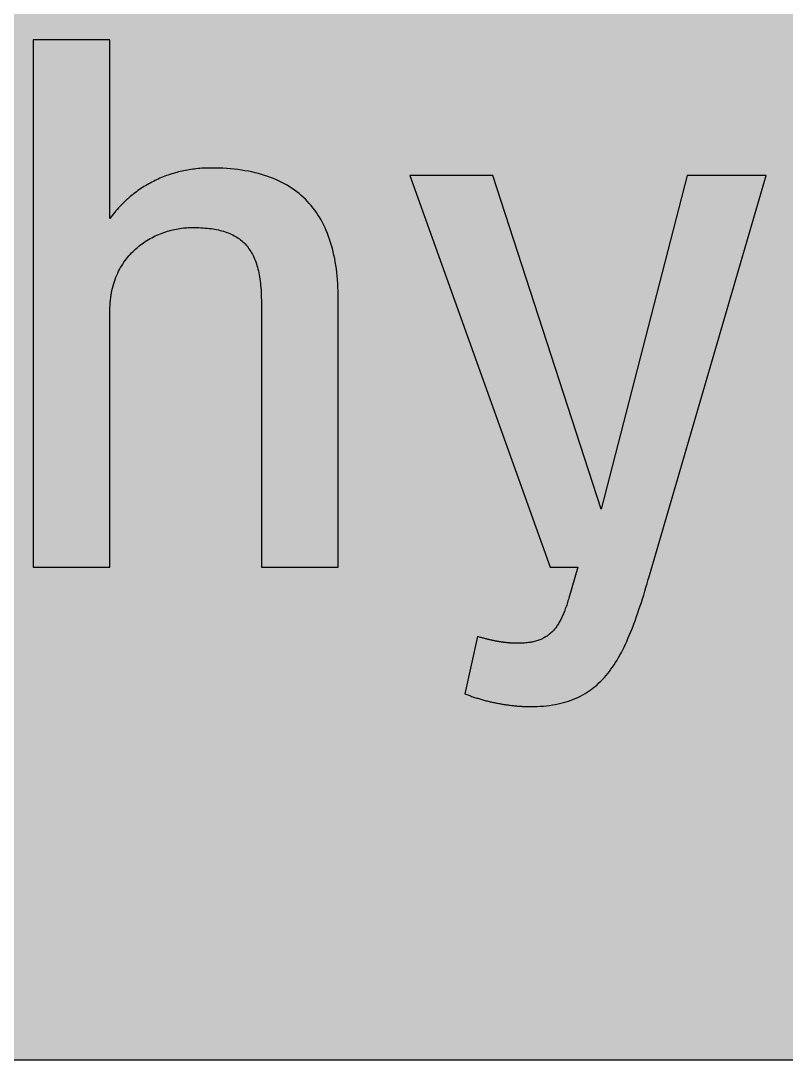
# Model space of a CAD drawing. Header units: millimetres. Extents: x 0 to 212, y 0 to 159.
# Drawn here: x 132.9 to 172.3, y 0.1 to 53.6 of the extents above; entities that cross this region are included whole.
import ezdxf

# ---------------------------------------------------------------- set-up
doc = ezdxf.new("R2010")
doc.units = ezdxf.units.MM

msp = doc.modelspace()

# ---------------------------------------------------------------- hatches: boundary and pattern name
for color, points in [(254, [(14.1633, 0.0536), (13.9878, 0.0533), (13.8125, 0.0559), (13.6373, 0.061), (13.462, 0.0686), (13.2893, 0.0787), (13.114, 0.0914), (12.9413, 0.1041), (12.7686, 0.1219), (12.5959, 0.1397), (12.4231, 0.16), (12.2504, 0.1829), (12.0777, 0.2057), (11.9075, 0.2337), (11.7373, 0.2616), (11.5672, 0.2921), (11.397, 0.3251), (11.2268, 0.3607), (11.0592, 0.3988), (10.8915, 0.4369), (10.7239, 0.4775), (10.5562, 0.5207), (10.3886, 0.5664), (10.2235, 0.6121), (10.0584, 0.6629), (9.8933, 0.7137), (9.7307, 0.7671), (9.5682, 0.8204), (9.4056, 0.8788), (9.2431, 0.9373), (9.083, 0.9982), (8.923, 1.0617), (8.763, 1.1252), (8.6055, 1.1938), (8.4455, 1.2624), (8.2906, 1.331), (8.1331, 1.4046), (7.9781, 1.4783), (7.8232, 1.5545), (7.6708, 1.6332), (7.5184, 1.7145), (7.366, 1.7958), (7.2161, 1.8796), (7.0663, 1.966), (6.919, 2.0523), (6.7716, 2.1438), (6.6243, 2.2352), (6.4795, 2.3266), (6.3348, 2.4232), (6.19, 2.5197), (6.0477, 2.6187), (5.908, 2.7178), (5.7683, 2.8194), (5.6286, 2.9235), (5.4915, 3.0302), (5.3543, 3.1369), (5.2197, 3.2461), (5.0851, 3.3579), (4.953, 3.4722), (4.8209, 3.5865), (4.6914, 3.7033), (4.5644, 3.8202), (4.4348, 3.9395), (4.3104, 4.0615), (4.1859, 4.1859), (4.0615, 4.3104), (3.9395, 4.4348), (3.8202, 4.5618), (3.7033, 4.6914), (3.5865, 4.8209), (3.4722, 4.953), (3.3579, 5.0851), (3.2487, 5.2197), (3.1369, 5.3543), (3.0302, 5.4915), (2.9235, 5.6286), (2.8194, 5.7683), (2.7178, 5.908), (2.6187, 6.0477), (2.5197, 6.19), (2.4232, 6.3348), (2.3266, 6.477), (2.2352, 6.6243), (2.1438, 6.7691), (2.0523, 6.919), (1.966, 7.0663), (1.8796, 7.2161), (1.7958, 7.366), (1.7145, 7.5184), (1.6332, 7.6708), (1.5545, 7.8232), (1.4783, 7.9781), (1.4046, 8.1331), (1.331, 8.2906), (1.2598, 8.4455), (1.1913, 8.603), (1.1252, 8.763), (1.0592, 8.923), (0.9982, 9.083), (0.9373, 9.2431), (0.8763, 9.4056), (0.8204, 9.5682), (0.7645, 9.7307), (0.7112, 9.8933), (0.6604, 10.0584), (0.6121, 10.2235), (0.5639, 10.3911), (0.5207, 10.5562), (0.4775, 10.7239), (0.4343, 10.8915), (0.3962, 11.0592), (0.3607, 11.2268), (0.3251, 11.397), (0.2921, 11.5672), (0.2616, 11.7373), (0.2311, 11.9075), (0.2057, 12.0802), (0.1803, 12.2504), (0.1575, 12.4231), (0.1372, 12.5959), (0.1194, 12.7686), (0.1041, 12.9413), (0.0889, 13.1166), (0.0787, 13.2893), (0.0686, 13.4645), (0.061, 13.6373), (0.0559, 13.8125), (0.0508, 13.9878), (0.0508, 14.163), (0.0522, 144.6925), (0.0508, 144.8664), (0.0559, 145.0416), (0.061, 145.2169), (0.0686, 145.3896), (0.0787, 145.5649), (0.0889, 145.7376), (0.1041, 145.9128), (0.1194, 146.0856), (0.1372, 146.2583), (0.1575, 146.431), (0.1803, 146.6037), (0.2057, 146.7739), (0.2311, 146.9466), (0.2616, 147.1168), (0.2921, 147.287), (0.3251, 147.4572), (0.3607, 147.6248), (0.3962, 147.795), (0.4343, 147.9626), (0.4775, 148.1303), (0.5207, 148.2979), (0.5639, 148.463), (0.6121, 148.6281), (0.6604, 148.7932), (0.7112, 148.9583), (0.7645, 149.1234), (0.8204, 149.286), (0.8763, 149.4485), (0.9373, 149.6111), (0.9982, 149.7711), (1.0592, 149.9311), (1.1252, 150.0911), (1.1913, 150.2486), (1.2598, 150.4061), (1.331, 150.5636), (1.4046, 150.7185), (1.4783, 150.876), (1.5545, 151.0284), (1.6332, 151.1833), (1.7145, 151.3357), (1.7958, 151.4856), (1.8796, 151.638), (1.966, 151.7879), (2.0523, 151.9352), (2.1438, 152.0825), (2.2352, 152.2298), (2.3266, 152.3746), (2.4232, 152.5194), (2.5197, 152.6616), (2.6187, 152.8039), (2.7178, 152.9461), (2.8194, 153.0858), (2.9235, 153.2255), (3.0302, 153.3627), (3.1369, 153.4973), (3.2487, 153.6344), (3.3579, 153.7665), (3.4722, 153.8986), (3.5865, 154.0307), (3.7033, 154.1602), (3.8202, 154.2898), (3.9395, 154.4168), (4.0615, 154.5438), (4.1859, 154.6682), (4.3104, 154.7901), (4.4348, 154.9121), (4.5644, 155.034), (4.6914, 155.1508), (4.8209, 155.2677), (4.953, 155.382), (5.0851, 155.4937), (5.2197, 155.6055), (5.3543, 155.7147), (5.4915, 155.8239), (5.6286, 155.9281), (5.7683, 156.0322), (5.908, 156.1338), (6.0477, 156.2354), (6.19, 156.3345), (6.3348, 156.431), (6.4795, 156.525), (6.6243, 156.6189), (6.7716, 156.7104), (6.919, 156.7993), (7.0663, 156.8882), (7.2161, 156.9745), (7.366, 157.0584), (7.5184, 157.1396), (7.6708, 157.2209), (7.8232, 157.2971), (7.9781, 157.3733), (8.1331, 157.4495), (8.2906, 157.5206), (8.4455, 157.5918), (8.6055, 157.6603), (8.763, 157.7289), (8.923, 157.7924), (9.083, 157.8559), (9.2431, 157.9169), (9.4056, 157.9753), (9.5682, 158.0337), (9.7307, 158.0871), (9.8933, 158.1404), (10.0584, 158.1912), (10.2235, 158.242), (10.3886, 158.2877), (10.5562, 158.3334), (10.7239, 158.3766), (10.8915, 158.4173), (11.0592, 158.4579), (11.2268, 158.4935), (11.397, 158.529), (11.5672, 158.562), (11.7373, 158.5925), (11.9075, 158.6205), (12.0777, 158.6484), (12.2504, 158.6713), (12.4231, 158.6941), (12.5959, 158.7144), (12.7686, 158.7322), (12.9413, 158.75), (13.114, 158.7627), (13.2893, 158.7754), (13.462, 158.7856), (13.6373, 158.7932), (13.8125, 158.7983), (13.9878, 158.8008), (14.163, 158.8033), (197.6078, 158.8036), (197.7822, 158.8008), (197.9574, 158.7983), (198.1327, 158.7932), (198.3054, 158.7856), (198.4807, 158.7754), (198.6534, 158.7627), (198.8287, 158.75), (199.0014, 158.7322), (199.1741, 158.7144), (199.3468, 158.6941), (199.5195, 158.6713), (199.6897, 158.6484), (199.8624, 158.6205), (200.0326, 158.5925), (200.2028, 158.562), (200.373, 158.529), (200.5432, 158.4935), (200.7108, 158.4579), (200.8784, 158.4173), (201.0461, 158.3766), (201.2137, 158.3334), (201.3788, 158.2877), (201.5465, 158.242), (201.7116, 158.1912), (201.8767, 158.1404), (202.0392, 158.0871), (202.2018, 158.0337), (202.3643, 157.9753), (202.5269, 157.9169), (202.6869, 157.8559), (202.8469, 157.7924), (203.007, 157.7289), (203.167, 157.6603), (203.3245, 157.5918), (203.4794, 157.5206), (203.6369, 157.4495), (203.7918, 157.3733), (203.9468, 157.2971), (204.0992, 157.2209), (204.2516, 157.1396), (204.404, 157.0584), (204.5538, 156.9745), (204.7037, 156.8882), (204.8535, 156.7993), (205.0009, 156.7104), (205.1456, 156.6189), (205.293, 156.525), (205.4352, 156.431), (205.58, 156.3345), (205.7222, 156.2354), (205.8619, 156.1338), (206.0016, 156.0322), (206.1413, 155.9281), (206.2785, 155.8239), (206.4156, 155.7147), (206.5503, 155.6055), (206.6849, 155.4937), (206.817, 155.382), (206.949, 155.2677), (207.0786, 155.1508), (207.2081, 155.034), (207.3351, 154.9121), (207.4596, 154.7901), (207.584, 154.6682), (207.7085, 154.5438), (207.8304, 154.4168), (207.9498, 154.2898), (208.0666, 154.1602), (208.1835, 154.0307), (208.2978, 153.8986), (208.4121, 153.7665), (208.5238, 153.6344), (208.6331, 153.4973), (208.7397, 153.3627), (208.8464, 153.2255), (208.9506, 153.0858), (209.0522, 152.9461), (209.1512, 152.8039), (209.2503, 152.6616), (209.3468, 152.5194), (209.4433, 152.3746), (209.5348, 152.2298), (209.6262, 152.0825), (209.7176, 151.9352), (209.804, 151.7879), (209.8904, 151.638), (209.9742, 151.4856), (210.0555, 151.3357), (210.1367, 151.1833), (210.2155, 151.0284), (210.2917, 150.876), (210.3653, 150.7185), (210.439, 150.5636), (210.5076, 150.4061), (210.5762, 150.2486), (210.6447, 150.0911), (210.7082, 149.9311), (210.7717, 149.7711), (210.8327, 149.6111), (210.8911, 149.4485), (210.9495, 149.286), (211.0029, 149.1234), (211.0562, 148.9583), (211.107, 148.7932), (211.1578, 148.6281), (211.2035, 148.463), (211.2493, 148.2979), (211.2924, 148.1303), (211.3331, 147.9626), (211.3712, 147.795), (211.4093, 147.6248), (211.4448, 147.4572), (211.4779, 147.287), (211.5083, 147.1168), (211.5363, 146.9466), (211.5642, 146.7739), (211.5871, 146.6037), (211.6099, 146.431), (211.6303, 146.2583), (211.648, 146.0856), (211.6658, 145.9128), (211.6785, 145.7376), (211.6912, 145.5649), (211.7014, 145.3896), (211.709, 145.2169), (211.7141, 145.0416), (211.7166, 144.8664), (211.7166, 144.6911), (211.7189, 14.1647), (211.7166, 13.9878), (211.7141, 13.8125), (211.709, 13.6373), (211.7014, 13.4645), (211.6912, 13.2893), (211.6785, 13.1166), (211.6658, 12.9413), (211.648, 12.7686), (211.6303, 12.5959), (211.6099, 12.4231), (211.5871, 12.2504), (211.5642, 12.0802), (211.5363, 11.9075), (211.5083, 11.7373), (211.4779, 11.5672), (211.4448, 11.397), (211.4093, 11.2268), (211.3712, 11.0592), (211.3331, 10.8915), (211.2924, 10.7239), (211.2493, 10.5562), (211.2035, 10.3911), (211.1578, 10.2235), (211.107, 10.0584), (211.0562, 9.8933), (211.0029, 9.7307), (210.9495, 9.5682), (210.8911, 9.4056), (210.8327, 9.2431), (210.7717, 9.083), (210.7082, 8.923), (210.6447, 8.763), (210.5762, 8.603), (210.5076, 8.4455), (210.439, 8.2906), (210.3653, 8.1331), (210.2917, 7.9781), (210.2155, 7.8232), (210.1367, 7.6708), (210.0555, 7.5184), (209.9742, 7.366), (209.8904, 7.2161), (209.804, 7.0663), (209.7176, 6.919), (209.6262, 6.7691), (209.5348, 6.6243), (209.4433, 6.477), (209.3468, 6.3348), (209.2503, 6.19), (209.1512, 6.0477), (209.0522, 5.908), (208.9506, 5.7683), (208.8464, 5.6286), (208.7397, 5.4915), (208.6331, 5.3543), (208.5238, 5.2197), (208.4121, 5.0851), (208.2978, 4.953), (208.1835, 4.8209), (208.0666, 4.6914), (207.9498, 4.5618), (207.8304, 4.4348), (207.7085, 4.3104), (207.584, 4.1859), (207.4596, 4.0615), (207.3351, 3.9395), (207.2081, 3.8202), (207.0786, 3.7033), (206.949, 3.5865), (206.817, 3.4722), (206.6849, 3.3579), (206.5503, 3.2461), (206.4156, 3.1369), (206.2785, 3.0302), (206.1413, 2.9235), (206.0016, 2.8194), (205.8619, 2.7178), (205.7222, 2.6187), (205.58, 2.5197), (205.4352, 2.4232), (205.293, 2.3266), (205.1456, 2.2352), (205.0009, 2.1438), (204.8535, 2.0523), (204.7037, 1.966), (204.5538, 1.8796), (204.404, 1.7958), (204.2516, 1.7145), (204.0992, 1.6332), (203.9468, 1.5545), (203.7918, 1.4783), (203.6369, 1.4046), (203.4794, 1.331), (203.3245, 1.2624), (203.167, 1.1938), (203.007, 1.1252), (202.8469, 1.0617), (202.6869, 0.9982), (202.5269, 0.9373), (202.3643, 0.8788), (202.2018, 0.8204), (202.0392, 0.7671), (201.8767, 0.7137), (201.7116, 0.6629), (201.5465, 0.6121), (201.3788, 0.5664), (201.2137, 0.5207), (201.0461, 0.4775), (200.8784, 0.4369), (200.7108, 0.3988), (200.5432, 0.3607), (200.373, 0.3251), (200.2028, 0.2921), (200.0326, 0.2616), (199.8624, 0.2337), (199.6897, 0.2057), (199.5195, 0.1829), (199.3468, 0.16), (199.1741, 0.1397), (199.0014, 0.1219), (198.8287, 0.1041), (198.6534, 0.0914), (198.4807, 0.0787), (198.3054, 0.0686), (198.1327, 0.061), (197.9574, 0.0559), (197.7822, 0.0533), (197.6069, 0.0533)]), (59, [(137.5131, 25.4536), (137.5131, 38.6853), (137.5131, 38.8214), (137.5181, 38.956), (137.5283, 39.0881), (137.5385, 39.2176), (137.5537, 39.3446), (137.5715, 39.4716), (137.5918, 39.5935), (137.6172, 39.7154), (137.6451, 39.8323), (137.6731, 39.9491), (137.7061, 40.0609), (137.7417, 40.1726), (137.7798, 40.2819), (137.8204, 40.3885), (137.8636, 40.4927), (137.9118, 40.5943), (137.9601, 40.6959), (138.0084, 40.7924), (138.0617, 40.8889), (138.1176, 40.9804), (138.176, 41.0718), (138.2344, 41.1607), (138.2954, 41.2471), (138.3589, 41.3309), (138.4249, 41.4122), (138.491, 41.4934), (138.5595, 41.5696), (138.6307, 41.6458), (138.7018, 41.7195), (138.7754, 41.7881), (138.8516, 41.8592), (138.9278, 41.9252), (139.0066, 41.9887), (139.0853, 42.0522), (139.1666, 42.1107), (139.2479, 42.1691), (139.3292, 42.225), (139.413, 42.2783), (139.4993, 42.3316), (139.5832, 42.3799), (139.6695, 42.4282), (139.7584, 42.4739), (139.8448, 42.5171), (139.9337, 42.5577), (140.0226, 42.5958), (140.114, 42.6339), (140.2029, 42.6669), (140.2944, 42.6999), (140.3858, 42.733), (140.4772, 42.7609), (140.5687, 42.7863), (140.6601, 42.8117), (140.7516, 42.8346), (140.843, 42.8549), (140.9319, 42.8752), (141.0233, 42.8904), (141.1148, 42.9057), (141.2062, 42.9184), (141.2977, 42.9285), (141.3866, 42.9387), (141.4755, 42.9438), (141.5644, 42.9489), (141.6533, 42.9514), (141.7422, 42.9539), (141.859, 42.9514), (141.9733, 42.9514), (142.0851, 42.9463), (142.1968, 42.9412), (142.306, 42.9362), (142.4127, 42.926), (142.5169, 42.9184), (142.6185, 42.9057), (142.7175, 42.893), (142.8166, 42.8777), (142.9131, 42.8625), (143.0071, 42.8447), (143.0985, 42.8244), (143.19, 42.8041), (143.2763, 42.7812), (143.3627, 42.7558), (143.4465, 42.7304), (143.5278, 42.7025), (143.6091, 42.672), (143.6878, 42.639), (143.7615, 42.606), (143.8377, 42.5704), (143.9088, 42.5323), (143.9799, 42.4917), (144.0485, 42.451), (144.1145, 42.4078), (144.178, 42.3621), (144.2415, 42.3139), (144.2999, 42.2656), (144.3609, 42.2148), (144.4168, 42.1615), (144.4727, 42.1056), (144.526, 42.0472), (144.5768, 41.9862), (144.6251, 41.9252), (144.6733, 41.8592), (144.719, 41.7932), (144.7648, 41.7246), (144.8054, 41.6535), (144.846, 41.5798), (144.8867, 41.5036), (144.9222, 41.4249), (144.9578, 41.3461), (144.9908, 41.2623), (145.0238, 41.1759), (145.0543, 41.0896), (145.0823, 41.0007), (145.1077, 40.9067), (145.1331, 40.8127), (145.1559, 40.7137), (145.1788, 40.6146), (145.1991, 40.5105), (145.2169, 40.4063), (145.2321, 40.2996), (145.2474, 40.1879), (145.2626, 40.0761), (145.2728, 39.9593), (145.2829, 39.8399), (145.2931, 39.7205), (145.2982, 39.5961), (145.3032, 39.4691), (145.3083, 39.3395), (145.3109, 39.2074), (145.3109, 39.0728), (145.3127, 25.4536), (149.2705, 25.4536), (149.2705, 39.267), (149.2682, 39.4716), (149.2631, 39.6748), (149.2555, 39.8729), (149.2453, 40.071), (149.2326, 40.2641), (149.2148, 40.4546), (149.1945, 40.6425), (149.1717, 40.8254), (149.1463, 41.0083), (149.1183, 41.1861), (149.0853, 41.3614), (149.0497, 41.5315), (149.0116, 41.7017), (148.971, 41.8668), (148.9253, 42.0294), (148.877, 42.1869), (148.8262, 42.3443), (148.7729, 42.4967), (148.7145, 42.6466), (148.656, 42.7914), (148.5925, 42.9362), (148.524, 43.0759), (148.4554, 43.213), (148.3817, 43.3476), (148.3055, 43.4772), (148.2242, 43.6042), (148.143, 43.7286), (148.0566, 43.8506), (147.9677, 43.9674), (147.8737, 44.0817), (147.7772, 44.1935), (147.6781, 44.3001), (147.5765, 44.4068), (147.4699, 44.5084), (147.3606, 44.6049), (147.2489, 44.7015), (147.132, 44.7929), (147.0127, 44.8818), (146.8907, 44.9656), (146.7637, 45.0494), (146.6342, 45.1256), (146.5021, 45.2018), (146.3675, 45.2755), (146.2278, 45.3441), (146.083, 45.4076), (145.9382, 45.4711), (145.7884, 45.5295), (145.636, 45.5854), (145.4785, 45.6362), (145.3185, 45.687), (145.1559, 45.7327), (144.9883, 45.7733), (144.8181, 45.814), (144.6428, 45.8495), (144.4676, 45.88), (144.2847, 45.9105), (144.1018, 45.9359), (143.9139, 45.9562), (143.7208, 45.9765), (143.5278, 45.9918), (143.3271, 46.0019), (143.1265, 46.0121), (142.9207, 46.0172), (142.7099, 46.0172), (142.6159, 46.0172), (142.5219, 46.0146), (142.428, 46.0121), (142.334, 46.007), (142.24, 46.0019), (142.146, 45.9943), (142.0546, 45.9867), (141.9606, 45.9791), (141.8692, 45.9664), (141.7752, 45.9562), (141.6837, 45.941), (141.5923, 45.9283), (141.5009, 45.913), (141.4094, 45.8953), (141.318, 45.8775), (141.2265, 45.8572), (141.1376, 45.8368), (141.0487, 45.814), (140.9573, 45.7911), (140.8684, 45.7657), (140.7795, 45.7403), (140.6931, 45.7149), (140.6042, 45.6844), (140.5179, 45.6565), (140.429, 45.626), (140.3426, 45.593), (140.2588, 45.56), (140.1724, 45.5244), (140.0861, 45.4889), (140.0023, 45.4508), (139.9184, 45.4127), (139.8346, 45.372), (139.7508, 45.3314), (139.6695, 45.2907), (139.5882, 45.245), (139.507, 45.2018), (139.4257, 45.1561), (139.3469, 45.1079), (139.2657, 45.0596), (139.1869, 45.0088), (139.1082, 44.958), (139.032, 44.9047), (138.9558, 44.8513), (138.8796, 44.7954), (138.8034, 44.7396), (138.7272, 44.6811), (138.6535, 44.6227), (138.5799, 44.5618), (138.5087, 44.5008), (138.4351, 44.4373), (138.364, 44.3738), (138.2954, 44.3078), (138.2243, 44.2392), (138.1557, 44.1731), (138.0871, 44.102), (138.0211, 44.0309), (137.9525, 43.9598), (137.889, 43.8861), (137.8229, 43.8125), (137.7594, 43.7363), (137.6959, 43.6575), (137.6324, 43.5788), (137.5715, 43.5), (137.5131, 43.4188), (137.5131, 52.6175), (133.5539, 52.6175), (133.5539, 25.4536)]), (59, [(159.1663, 18.2739), (159.3367, 18.2753), (159.5069, 18.2804), (159.672, 18.288), (159.8346, 18.2982), (159.9921, 18.3134), (160.147, 18.3337), (160.2969, 18.354), (160.4442, 18.3794), (160.589, 18.4074), (160.7312, 18.4404), (160.8684, 18.476), (161.003, 18.5141), (161.1351, 18.5547), (161.2646, 18.6004), (161.3916, 18.6487), (161.5135, 18.6995), (161.6354, 18.7554), (161.7523, 18.8138), (161.8666, 18.8747), (161.9783, 18.9408), (162.0901, 19.0094), (162.1968, 19.0805), (162.3009, 19.1541), (162.4051, 19.2329), (162.5041, 19.3142), (162.6032, 19.398), (162.6972, 19.4869), (162.7911, 19.5783), (162.8826, 19.6723), (162.974, 19.7714), (163.0604, 19.8704), (163.1467, 19.9746), (163.2306, 20.0838), (163.3144, 20.193), (163.3957, 20.3073), (163.4744, 20.4267), (163.5506, 20.5461), (163.6268, 20.6705), (163.703, 20.7975), (163.7767, 20.9271), (163.8478, 21.0617), (163.9189, 21.1988), (163.9875, 21.3385), (164.0561, 21.4808), (164.1246, 21.6281), (164.1907, 21.778), (164.2567, 21.9304), (164.3228, 22.0878), (164.3863, 22.2479), (164.4498, 22.4104), (164.5107, 22.5755), (164.5742, 22.7457), (164.6352, 22.9184), (164.6961, 23.0937), (164.7571, 23.2715), (164.8181, 23.4544), (164.879, 23.6398), (164.9374, 23.8277), (164.9984, 24.0182), (165.0568, 24.2138), (165.1178, 24.4119), (165.1762, 24.6126), (165.2372, 24.8183), (165.2956, 25.0241), (171.3121, 45.6322), (167.2375, 45.6322), (162.814, 28.4409), (157.226, 45.6322), (152.9567, 45.6322), (160.1749, 25.4536), (161.6107, 25.4536), (161.145, 23.8619), (161.1224, 23.7871), (161.0995, 23.7134), (161.0766, 23.6423), (161.0563, 23.5712), (161.0335, 23.5026), (161.0106, 23.4366), (160.9877, 23.368), (160.9623, 23.3045), (160.9395, 23.2385), (160.9166, 23.1775), (160.8912, 23.114), (160.8658, 23.0556), (160.843, 22.9946), (160.8176, 22.9387), (160.7896, 22.8803), (160.7642, 22.8244), (160.7363, 22.7711), (160.7109, 22.7178), (160.6829, 22.667), (160.6525, 22.6162), (160.6245, 22.5654), (160.594, 22.5171), (160.5661, 22.4714), (160.5331, 22.4257), (160.5026, 22.3799), (160.4696, 22.3368), (160.4366, 22.2936), (160.4035, 22.2529), (160.368, 22.2123), (160.335, 22.1742), (160.2969, 22.1361), (160.2613, 22.1005), (160.2232, 22.065), (160.1851, 22.0294), (160.1445, 21.9964), (160.1038, 21.9659), (160.0632, 21.9354), (160.02, 21.905), (159.9768, 21.877), (159.9336, 21.8491), (159.8879, 21.8237), (159.8422, 21.7983), (159.7939, 21.7754), (159.7457, 21.7526), (159.6949, 21.7297), (159.6441, 21.7094), (159.5933, 21.6916), (159.5399, 21.6738), (159.4841, 21.656), (159.4282, 21.6408), (159.3723, 21.6256), (159.3139, 21.6103), (159.2555, 21.5976), (159.1945, 21.5875), (159.131, 21.5773), (159.0675, 21.5671), (159.0015, 21.5595), (158.9354, 21.5519), (158.8668, 21.5468), (158.7983, 21.5417), (158.7271, 21.5367), (158.6535, 21.5341), (158.5798, 21.5341), (158.5062, 21.5341), (158.4858, 21.5341), (158.4681, 21.5341), (158.4477, 21.5341), (158.43, 21.5341), (158.4096, 21.5341), (158.3893, 21.5341), (158.369, 21.5341), (158.3461, 21.5341), (158.3258, 21.5367), (158.303, 21.5367), (158.2801, 21.5367), (158.2572, 21.5392), (158.2344, 21.5392), (158.2115, 21.5417), (158.1861, 21.5417), (158.1633, 21.5443), (158.1379, 21.5468), (158.1125, 21.5468), (158.0871, 21.5494), (158.0591, 21.5519), (158.0337, 21.5544), (158.0058, 21.557), (157.9778, 21.5595), (157.9499, 21.5621), (157.922, 21.5646), (157.894, 21.5671), (157.8635, 21.5722), (157.8331, 21.5748), (157.8026, 21.5773), (157.7721, 21.5824), (157.7416, 21.5875), (157.7111, 21.59), (157.6781, 21.5951), (157.6451, 21.6002), (157.6121, 21.6052), (157.5791, 21.6103), (157.546, 21.6179), (157.5105, 21.623), (157.4749, 21.6281), (157.4394, 21.6357), (157.4038, 21.6408), (157.3682, 21.6484), (157.3327, 21.656), (157.2946, 21.6637), (157.2565, 21.6713), (157.2184, 21.6789), (157.1803, 21.6865), (157.1422, 21.6967), (157.1015, 21.7043), (157.0609, 21.7145), (157.0203, 21.7246), (156.9796, 21.7348), (156.939, 21.7449), (156.8958, 21.7551), (156.8526, 21.7653), (156.812, 21.778), (156.7663, 21.7881), (156.7231, 21.8008), (156.6799, 21.8135), (156.6342, 21.8262), (156.5885, 21.8389), (156.5427, 21.8542), (156.4945, 21.8669), (156.4488, 21.8821), (155.7898, 18.9339), (155.8366, 18.9128), (155.8874, 18.8925), (155.9382, 18.8747), (155.9865, 18.8544), (156.0373, 18.8366), (156.0881, 18.8189), (156.1389, 18.7985), (156.1922, 18.7808), (156.243, 18.763), (156.2938, 18.7477), (156.3472, 18.73), (156.4005, 18.7122), (156.4513, 18.6969), (156.5046, 18.6817), (156.558, 18.6639), (156.6113, 18.6487), (156.6647, 18.6334), (156.718, 18.6182), (156.7713, 18.6055), (156.8247, 18.5903), (156.878, 18.575), (156.9339, 18.5623), (156.9872, 18.5496), (157.0406, 18.5369), (157.0965, 18.5242), (157.1498, 18.5115), (157.2031, 18.4988), (157.259, 18.4861), (157.3124, 18.476), (157.3682, 18.4633), (157.4216, 18.4531), (157.4775, 18.4429), (157.5308, 18.4328), (157.5867, 18.4226), (157.64, 18.4125), (157.6959, 18.4023), (157.7492, 18.3947), (157.8051, 18.3845), (157.8585, 18.3769), (157.9118, 18.3693), (157.9677, 18.3617), (158.021, 18.354), (158.0744, 18.3464), (158.1277, 18.3388), (158.1836, 18.3337), (158.2369, 18.3261), (158.2903, 18.321), (158.3436, 18.3159), (158.3969, 18.3109), (158.4477, 18.3058), (158.5011, 18.3007), (158.5544, 18.2982), (158.6078, 18.2931), (158.6586, 18.2905), (158.7094, 18.2855), (158.7627, 18.2829), (158.8135, 18.2804), (158.8643, 18.2778), (158.9151, 18.2778), (158.9659, 18.2753), (159.0167, 18.2753), (159.065, 18.2728), (159.1158, 18.2728), (159.164, 18.2728)])]:
    msp.add_hatch(color=color).paths.add_polyline_path(points)
h = msp.add_hatch(color=59)
h.paths.add_polyline_path([(14.1633, 3.5814), (13.8887, 3.5839), (13.6169, 3.5941), (13.3477, 3.6119), (13.081, 3.6347), (12.8143, 3.6652), (12.5501, 3.7008), (12.2885, 3.7465), (12.0294, 3.7948), (11.7729, 3.8506), (11.5164, 3.9141), (11.2649, 3.9827), (11.016, 4.0564), (10.7671, 4.1351), (10.5232, 4.2215), (10.2819, 4.3129), (10.0432, 4.412), (9.8069, 4.5161), (9.5733, 4.6228), (9.3447, 4.7371), (9.1186, 4.8565), (8.8951, 4.9809), (8.6741, 5.113), (8.4582, 5.2476), (8.2448, 5.3873), (8.0366, 5.5321), (7.8308, 5.682), (7.6276, 5.8369), (7.4295, 5.9969), (7.2365, 6.1595), (7.046, 6.3297), (6.8605, 6.5024), (6.6777, 6.6802), (6.5024, 6.8605), (6.3271, 7.046), (6.1595, 7.2365), (5.9969, 7.432), (5.8369, 7.6302), (5.682, 7.8308), (5.5321, 8.0366), (5.3873, 8.2448), (5.2451, 8.4582), (5.1105, 8.6741), (4.9809, 8.8951), (4.8565, 9.1186), (4.7371, 9.3447), (4.6228, 9.5758), (4.5136, 9.8069), (4.4094, 10.0432), (4.3129, 10.2819), (4.2215, 10.5232), (4.1351, 10.7696), (4.0538, 11.016), (3.9802, 11.2649), (3.9116, 11.5189), (3.8506, 11.7729), (3.7948, 12.0294), (3.744, 12.2911), (3.7008, 12.5527), (3.6627, 12.8143), (3.6322, 13.081), (3.6093, 13.3502), (3.5916, 13.6195), (3.5814, 13.8913), (3.5789, 14.163), (3.58, 144.6925), (3.5814, 144.9654), (3.5916, 145.2347), (3.6093, 145.5064), (3.6322, 145.7731), (3.6627, 146.0398), (3.7008, 146.304), (3.744, 146.5656), (3.7948, 146.8247), (3.8506, 147.0812), (3.9116, 147.3352), (3.9802, 147.5892), (4.0538, 147.8382), (4.1351, 148.0845), (4.2215, 148.3309), (4.3129, 148.5722), (4.4094, 148.811), (4.5136, 149.0472), (4.6228, 149.2783), (4.7371, 149.5095), (4.8565, 149.7355), (4.9809, 149.9591), (5.1105, 150.1775), (5.2451, 150.3959), (5.3873, 150.6093), (5.5321, 150.8176), (5.682, 151.0233), (5.8369, 151.224), (5.9969, 151.4221), (6.1595, 151.6177), (6.3271, 151.8056), (6.5024, 151.9936), (6.6777, 152.1739), (6.8605, 152.3517), (7.046, 152.5245), (7.2365, 152.6946), (7.4295, 152.8572), (7.6276, 153.0172), (7.8308, 153.1722), (8.0366, 153.322), (8.2448, 153.4668), (8.4582, 153.6065), (8.6741, 153.7411), (8.8951, 153.8732), (9.1186, 153.9977), (9.3447, 154.117), (9.5733, 154.2313), (9.8069, 154.3406), (10.0432, 154.4422), (10.2819, 154.5412), (10.5232, 154.6327), (10.7671, 154.719), (11.016, 154.7978), (11.2649, 154.874), (11.5164, 154.9425), (11.7729, 155.0035), (12.0294, 155.0594), (12.2885, 155.1102), (12.5501, 155.1534), (12.8143, 155.1889), (13.081, 155.2194), (13.3477, 155.2448), (13.6169, 155.26), (13.8887, 155.2702), (14.163, 155.2753), (197.6078, 155.2758), (197.8787, 155.2702), (198.1505, 155.26), (198.4197, 155.2448), (198.689, 155.2194), (198.9557, 155.1889), (199.2173, 155.1534), (199.4789, 155.1102), (199.7405, 155.0594), (199.9971, 155.0035), (200.2511, 154.9425), (200.5051, 154.874), (200.754, 154.7978), (201.0004, 154.719), (201.2467, 154.6327), (201.488, 154.5412), (201.7268, 154.4422), (201.963, 154.3406), (202.1942, 154.2313), (202.4253, 154.117), (202.6514, 153.9977), (202.8749, 153.8732), (203.0959, 153.7411), (203.3118, 153.6065), (203.5251, 153.4668), (203.7334, 153.322), (203.9391, 153.1722), (204.1398, 153.0172), (204.3379, 152.8572), (204.5335, 152.6946), (204.724, 152.5245), (204.9094, 152.3517), (205.0898, 152.1739), (205.2676, 151.9936), (205.4403, 151.8056), (205.6105, 151.6177), (205.773, 151.4221), (205.933, 151.224), (206.088, 151.0233), (206.2378, 150.8176), (206.3826, 150.6093), (206.5223, 150.3959), (206.6569, 150.1775), (206.789, 149.9591), (206.9135, 149.7355), (207.0329, 149.5095), (207.1472, 149.2783), (207.2538, 149.0472), (207.358, 148.811), (207.457, 148.5722), (207.5485, 148.3309), (207.6348, 148.0845), (207.7136, 147.8382), (207.7872, 147.5892), (207.8558, 147.3352), (207.9193, 147.0812), (207.9752, 146.8247), (208.0235, 146.5656), (208.0692, 146.304), (208.1047, 146.0398), (208.1352, 145.7731), (208.1581, 145.5064), (208.1759, 145.2347), (208.186, 144.9654), (208.1911, 144.6911), (208.1911, 14.1647), (208.186, 13.8913), (208.1759, 13.6195), (208.1581, 13.3502), (208.1352, 13.081), (208.1047, 12.8143), (208.0692, 12.5527), (208.0235, 12.2911), (207.9752, 12.0294), (207.9193, 11.7729), (207.8558, 11.5189), (207.7872, 11.2649), (207.7136, 11.016), (207.6348, 10.7696), (207.5485, 10.5232), (207.457, 10.2819), (207.358, 10.0432), (207.2538, 9.8069), (207.1472, 9.5758), (207.0329, 9.3447), (206.9135, 9.1186), (206.789, 8.8951), (206.6569, 8.6741), (206.5223, 8.4582), (206.3826, 8.2448), (206.2378, 8.0366), (206.088, 7.8308), (205.933, 7.6302), (205.773, 7.432), (205.6105, 7.2365), (205.4403, 7.046), (205.2676, 6.8605), (205.0898, 6.6802), (204.9094, 6.5024), (204.724, 6.3297), (204.5335, 6.1595), (204.3379, 5.9969), (204.1398, 5.8369), (203.9391, 5.682), (203.7334, 5.5321), (203.5251, 5.3873), (203.3118, 5.2476), (203.0959, 5.113), (202.8749, 4.9809), (202.6514, 4.8565), (202.4253, 4.7371), (202.1942, 4.6228), (201.963, 4.5161), (201.7268, 4.412), (201.488, 4.3129), (201.2467, 4.2215), (201.0004, 4.1351), (200.754, 4.0564), (200.5051, 3.9827), (200.2511, 3.9141), (199.9971, 3.8506), (199.7405, 3.7948), (199.4789, 3.7465), (199.2173, 3.7008), (198.9557, 3.6652), (198.689, 3.6347), (198.4197, 3.6119), (198.1505, 3.5941), (197.8787, 3.5839), (197.6069, 3.5789)])
h.paths.add_polyline_path([(14.1633, 8.8731), (14.0259, 8.8748), (13.8887, 8.8798), (13.7541, 8.8875), (13.622, 8.9002), (13.4874, 8.9154), (13.3553, 8.9332), (13.2258, 8.9535), (13.0962, 8.9789), (12.9667, 9.0068), (12.8397, 9.0373), (12.7127, 9.0729), (12.5882, 9.1084), (12.4663, 9.1491), (12.3419, 9.1923), (12.2225, 9.238), (12.1031, 9.2888), (11.9837, 9.3396), (11.8694, 9.3929), (11.7526, 9.4513), (11.6408, 9.5098), (11.5291, 9.5733), (11.4198, 9.6368), (11.3106, 9.7053), (11.2039, 9.7765), (11.0998, 9.8476), (10.9957, 9.9238), (10.8966, 10), (10.7975, 10.0787), (10.6985, 10.1625), (10.6045, 10.2464), (10.5105, 10.3327), (10.4216, 10.4216), (10.3327, 10.5131), (10.2464, 10.6045), (10.16, 10.701), (10.0787, 10.7975), (10, 10.8966), (9.9212, 10.9982), (9.8476, 11.0998), (9.7739, 11.2039), (9.7053, 11.3106), (9.6368, 11.4198), (9.5707, 11.5291), (9.5098, 11.6408), (9.4488, 11.7551), (9.3929, 11.8694), (9.337, 11.9863), (9.2862, 12.1031), (9.238, 12.2225), (9.1923, 12.3444), (9.1491, 12.4663), (9.1084, 12.5908), (9.0703, 12.7152), (9.0373, 12.8397), (9.0068, 12.9692), (8.9789, 13.0962), (8.9535, 13.2258), (8.9306, 13.3579), (8.9129, 13.4899), (8.8976, 13.622), (8.8849, 13.7566), (8.8773, 13.8913), (8.8722, 14.0259), (8.8697, 14.163), (8.8717, 144.6925), (8.8722, 144.8283), (8.8773, 144.9629), (8.8849, 145.0975), (8.8976, 145.2321), (8.9129, 145.3642), (8.9306, 145.4963), (8.9535, 145.6284), (8.9789, 145.7579), (9.0068, 145.8849), (9.0373, 146.0144), (9.0703, 146.1389), (9.1084, 146.2634), (9.1491, 146.3878), (9.1923, 146.5097), (9.238, 146.6317), (9.2862, 146.751), (9.337, 146.8679), (9.3929, 146.9847), (9.4488, 147.099), (9.5098, 147.2133), (9.5707, 147.3251), (9.6368, 147.4343), (9.7053, 147.5435), (9.7739, 147.6502), (9.8476, 147.7543), (9.9212, 147.8559), (10, 147.9575), (10.0787, 148.0566), (10.16, 148.1531), (10.2464, 148.2496), (10.3327, 148.3411), (10.4216, 148.4325), (10.5105, 148.5214), (10.6045, 148.6078), (10.6985, 148.6916), (10.7975, 148.7754), (10.8966, 148.8542), (10.9957, 148.9304), (11.0998, 149.0066), (11.2039, 149.0777), (11.3106, 149.1488), (11.4198, 149.2174), (11.5291, 149.2809), (11.6408, 149.3444), (11.7526, 149.4028), (11.8694, 149.4612), (11.9837, 149.5146), (12.1031, 149.5679), (12.2225, 149.6162), (12.3419, 149.6619), (12.4663, 149.7051), (12.5882, 149.7457), (12.7127, 149.7813), (12.8397, 149.8168), (12.9667, 149.8473), (13.0962, 149.8752), (13.2258, 149.9006), (13.3553, 149.921), (13.4874, 149.9413), (13.622, 149.9565), (13.7541, 149.9667), (13.8887, 149.9768), (14.0259, 149.9819), (14.163, 149.9819), (197.6078, 149.9842), (197.7441, 149.9819), (197.8787, 149.9768), (198.0133, 149.9667), (198.1479, 149.9565), (198.28, 149.9413), (198.4121, 149.921), (198.5442, 149.9006), (198.6737, 149.8752), (198.8007, 149.8473), (198.9303, 149.8168), (199.0547, 149.7813), (199.1792, 149.7457), (199.3036, 149.7051), (199.4256, 149.6619), (199.5475, 149.6162), (199.6669, 149.5679), (199.7837, 149.5146), (199.9005, 149.4612), (200.0148, 149.4028), (200.1291, 149.3444), (200.2409, 149.2809), (200.3501, 149.2174), (200.4593, 149.1488), (200.566, 149.0777), (200.6702, 149.0066), (200.7718, 148.9304), (200.8734, 148.8542), (200.9724, 148.7754), (201.0689, 148.6916), (201.1655, 148.6078), (201.2569, 148.5214), (201.3483, 148.4325), (201.4372, 148.3411), (201.5236, 148.2496), (201.6074, 148.1531), (201.6912, 148.0566), (201.77, 147.9575), (201.8462, 147.8559), (201.9224, 147.7543), (201.9935, 147.6502), (202.0646, 147.5435), (202.1332, 147.4343), (202.1967, 147.3251), (202.2602, 147.2133), (202.3186, 147.099), (202.377, 146.9847), (202.4304, 146.8679), (202.4812, 146.751), (202.532, 146.6317), (202.5777, 146.5097), (202.6209, 146.3878), (202.6615, 146.2634), (202.6971, 146.1389), (202.7326, 146.0144), (202.7631, 145.8849), (202.7911, 145.7579), (202.8165, 145.6284), (202.8368, 145.4963), (202.8546, 145.3642), (202.8698, 145.2321), (202.8825, 145.0975), (202.8901, 144.9629), (202.8952, 144.8283), (202.8977, 144.6911), (202.8994, 14.1647), (202.8952, 14.0259), (202.8901, 13.8913), (202.8825, 13.7566), (202.8698, 13.622), (202.8546, 13.4899), (202.8368, 13.3579), (202.8165, 13.2258), (202.7911, 13.0962), (202.7631, 12.9692), (202.7326, 12.8397), (202.6971, 12.7152), (202.6615, 12.5908), (202.6209, 12.4663), (202.5777, 12.3444), (202.532, 12.2225), (202.4812, 12.1031), (202.4304, 11.9863), (202.377, 11.8694), (202.3186, 11.7551), (202.2602, 11.6408), (202.1967, 11.5291), (202.1332, 11.4198), (202.0646, 11.3106), (201.9935, 11.2039), (201.9224, 11.0998), (201.8462, 10.9982), (201.77, 10.8966), (201.6912, 10.7975), (201.6074, 10.701), (201.5236, 10.6045), (201.4372, 10.5131), (201.3483, 10.4216), (201.2569, 10.3327), (201.1655, 10.2464), (201.0689, 10.1625), (200.9724, 10.0787), (200.8734, 10), (200.7718, 9.9238), (200.6702, 9.8476), (200.566, 9.7765), (200.4593, 9.7053), (200.3501, 9.6368), (200.2409, 9.5733), (200.1291, 9.5098), (200.0148, 9.4513), (199.9005, 9.3929), (199.7837, 9.3396), (199.6669, 9.2888), (199.5475, 9.238), (199.4256, 9.1923), (199.3036, 9.1491), (199.1792, 9.1084), (199.0547, 9.0729), (198.9303, 9.0373), (198.8007, 9.0068), (198.6737, 8.9789), (198.5442, 8.9535), (198.4121, 8.9332), (198.28, 8.9154), (198.1479, 8.9002), (198.0133, 8.8875), (197.8787, 8.8798), (197.7441, 8.8748), (197.6069, 8.8722)], flags=16)

# ---------------------------------------------------------------- linework, layer by layer
at = {"color": 59}
for points in [[(137.5131, 25.4536), (137.5131, 38.6853), (137.5131, 38.8214), (137.5181, 38.956), (137.5283, 39.0881), (137.5385, 39.2176), (137.5537, 39.3446), (137.5715, 39.4716), (137.5918, 39.5935), (137.6172, 39.7154), (137.6451, 39.8323), (137.6731, 39.9491), (137.7061, 40.0609), (137.7417, 40.1726), (137.7798, 40.2819), (137.8204, 40.3885), (137.8636, 40.4927), (137.9118, 40.5943), (137.9601, 40.6959), (138.0084, 40.7924), (138.0617, 40.8889), (138.1176, 40.9804), (138.176, 41.0718), (138.2344, 41.1607), (138.2954, 41.2471), (138.3589, 41.3309), (138.4249, 41.4122), (138.491, 41.4934), (138.5595, 41.5696), (138.6307, 41.6458), (138.7018, 41.7195), (138.7754, 41.7881), (138.8516, 41.8592), (138.9278, 41.9252), (139.0066, 41.9887), (139.0853, 42.0522), (139.1666, 42.1107), (139.2479, 42.1691), (139.3292, 42.225), (139.413, 42.2783), (139.4993, 42.3316), (139.5832, 42.3799), (139.6695, 42.4282), (139.7584, 42.4739), (139.8448, 42.5171), (139.9337, 42.5577), (140.0226, 42.5958), (140.114, 42.6339), (140.2029, 42.6669), (140.2944, 42.6999), (140.3858, 42.733), (140.4772, 42.7609), (140.5687, 42.7863), (140.6601, 42.8117), (140.7516, 42.8346), (140.843, 42.8549), (140.9319, 42.8752), (141.0233, 42.8904), (141.1148, 42.9057), (141.2062, 42.9184), (141.2977, 42.9285), (141.3866, 42.9387), (141.4755, 42.9438), (141.5644, 42.9489), (141.6533, 42.9514), (141.7422, 42.9539), (141.859, 42.9514), (141.9733, 42.9514), (142.0851, 42.9463), (142.1968, 42.9412), (142.306, 42.9362), (142.4127, 42.926), (142.5169, 42.9184), (142.6185, 42.9057), (142.7175, 42.893), (142.8166, 42.8777), (142.9131, 42.8625), (143.0071, 42.8447), (143.0985, 42.8244), (143.19, 42.8041), (143.2763, 42.7812), (143.3627, 42.7558), (143.4465, 42.7304), (143.5278, 42.7025), (143.6091, 42.672), (143.6878, 42.639), (143.7615, 42.606), (143.8377, 42.5704), (143.9088, 42.5323), (143.9799, 42.4917), (144.0485, 42.451), (144.1145, 42.4078), (144.178, 42.3621), (144.2415, 42.3139), (144.2999, 42.2656), (144.3609, 42.2148), (144.4168, 42.1615), (144.4727, 42.1056), (144.526, 42.0472), (144.5768, 41.9862), (144.6251, 41.9252), (144.6733, 41.8592), (144.719, 41.7932), (144.7648, 41.7246), (144.8054, 41.6535), (144.846, 41.5798), (144.8867, 41.5036), (144.9222, 41.4249), (144.9578, 41.3461), (144.9908, 41.2623), (145.0238, 41.1759), (145.0543, 41.0896), (145.0823, 41.0007), (145.1077, 40.9067), (145.1331, 40.8127), (145.1559, 40.7137), (145.1788, 40.6146), (145.1991, 40.5105), (145.2169, 40.4063), (145.2321, 40.2996), (145.2474, 40.1879), (145.2626, 40.0761), (145.2728, 39.9593), (145.2829, 39.8399), (145.2931, 39.7205), (145.2982, 39.5961), (145.3032, 39.4691), (145.3083, 39.3395), (145.3109, 39.2074), (145.3109, 39.0728), (145.3127, 25.4536), (149.2705, 25.4536), (149.2705, 39.267), (149.2682, 39.4716), (149.2631, 39.6748), (149.2555, 39.8729), (149.2453, 40.071), (149.2326, 40.2641), (149.2148, 40.4546), (149.1945, 40.6425), (149.1717, 40.8254), (149.1463, 41.0083), (149.1183, 41.1861), (149.0853, 41.3614), (149.0497, 41.5315), (149.0116, 41.7017), (148.971, 41.8668), (148.9253, 42.0294), (148.877, 42.1869), (148.8262, 42.3443), (148.7729, 42.4967), (148.7145, 42.6466), (148.656, 42.7914), (148.5925, 42.9362), (148.524, 43.0759), (148.4554, 43.213), (148.3817, 43.3476), (148.3055, 43.4772), (148.2242, 43.6042), (148.143, 43.7286), (148.0566, 43.8506), (147.9677, 43.9674), (147.8737, 44.0817), (147.7772, 44.1935), (147.6781, 44.3001), (147.5765, 44.4068), (147.4699, 44.5084), (147.3606, 44.6049), (147.2489, 44.7015), (147.132, 44.7929), (147.0127, 44.8818), (146.8907, 44.9656), (146.7637, 45.0494), (146.6342, 45.1256), (146.5021, 45.2018), (146.3675, 45.2755), (146.2278, 45.3441), (146.083, 45.4076), (145.9382, 45.4711), (145.7884, 45.5295), (145.636, 45.5854), (145.4785, 45.6362), (145.3185, 45.687), (145.1559, 45.7327), (144.9883, 45.7733), (144.8181, 45.814), (144.6428, 45.8495), (144.4676, 45.88), (144.2847, 45.9105), (144.1018, 45.9359), (143.9139, 45.9562), (143.7208, 45.9765), (143.5278, 45.9918), (143.3271, 46.0019), (143.1265, 46.0121), (142.9207, 46.0172), (142.7099, 46.0172), (142.6159, 46.0172), (142.5219, 46.0146), (142.428, 46.0121), (142.334, 46.007), (142.24, 46.0019), (142.146, 45.9943), (142.0546, 45.9867), (141.9606, 45.9791), (141.8692, 45.9664), (141.7752, 45.9562), (141.6837, 45.941), (141.5923, 45.9283), (141.5009, 45.913), (141.4094, 45.8953), (141.318, 45.8775), (141.2265, 45.8572), (141.1376, 45.8368), (141.0487, 45.814), (140.9573, 45.7911), (140.8684, 45.7657), (140.7795, 45.7403), (140.6931, 45.7149), (140.6042, 45.6844), (140.5179, 45.6565), (140.429, 45.626), (140.3426, 45.593), (140.2588, 45.56), (140.1724, 45.5244), (140.0861, 45.4889), (140.0023, 45.4508), (139.9184, 45.4127), (139.8346, 45.372), (139.7508, 45.3314), (139.6695, 45.2907), (139.5882, 45.245), (139.507, 45.2018), (139.4257, 45.1561), (139.3469, 45.1079), (139.2657, 45.0596), (139.1869, 45.0088), (139.1082, 44.958), (139.032, 44.9047), (138.9558, 44.8513), (138.8796, 44.7954), (138.8034, 44.7396), (138.7272, 44.6811), (138.6535, 44.6227), (138.5799, 44.5618), (138.5087, 44.5008), (138.4351, 44.4373), (138.364, 44.3738), (138.2954, 44.3078), (138.2243, 44.2392), (138.1557, 44.1731), (138.0871, 44.102), (138.0211, 44.0309), (137.9525, 43.9598), (137.889, 43.8861), (137.8229, 43.8125), (137.7594, 43.7363), (137.6959, 43.6575), (137.6324, 43.5788), (137.5715, 43.5), (137.5131, 43.4188), (137.5131, 52.6175), (133.5539, 52.6175), (133.5539, 25.4536), (137.5131, 25.4536)], [(159.1663, 18.2739), (159.3367, 18.2753), (159.5069, 18.2804), (159.672, 18.288), (159.8346, 18.2982), (159.9921, 18.3134), (160.147, 18.3337), (160.2969, 18.354), (160.4442, 18.3794), (160.589, 18.4074), (160.7312, 18.4404), (160.8684, 18.476), (161.003, 18.5141), (161.1351, 18.5547), (161.2646, 18.6004), (161.3916, 18.6487), (161.5135, 18.6995), (161.6354, 18.7554), (161.7523, 18.8138), (161.8666, 18.8747), (161.9783, 18.9408), (162.0901, 19.0094), (162.1968, 19.0805), (162.3009, 19.1541), (162.4051, 19.2329), (162.5041, 19.3142), (162.6032, 19.398), (162.6972, 19.4869), (162.7911, 19.5783), (162.8826, 19.6723), (162.974, 19.7714), (163.0604, 19.8704), (163.1467, 19.9746), (163.2306, 20.0838), (163.3144, 20.193), (163.3957, 20.3073), (163.4744, 20.4267), (163.5506, 20.5461), (163.6268, 20.6705), (163.703, 20.7975), (163.7767, 20.9271), (163.8478, 21.0617), (163.9189, 21.1988), (163.9875, 21.3385), (164.0561, 21.4808), (164.1246, 21.6281), (164.1907, 21.778), (164.2567, 21.9304), (164.3228, 22.0878), (164.3863, 22.2479), (164.4498, 22.4104), (164.5107, 22.5755), (164.5742, 22.7457), (164.6352, 22.9184), (164.6961, 23.0937), (164.7571, 23.2715), (164.8181, 23.4544), (164.879, 23.6398), (164.9374, 23.8277), (164.9984, 24.0182), (165.0568, 24.2138), (165.1178, 24.4119), (165.1762, 24.6126), (165.2372, 24.8183), (165.2956, 25.0241), (171.3121, 45.6322), (167.2375, 45.6322), (162.814, 28.4409), (157.226, 45.6322), (152.9567, 45.6322), (160.1749, 25.4536), (161.6107, 25.4536), (161.145, 23.8619), (161.1224, 23.7871), (161.0995, 23.7134), (161.0766, 23.6423), (161.0563, 23.5712), (161.0335, 23.5026), (161.0106, 23.4366), (160.9877, 23.368), (160.9623, 23.3045), (160.9395, 23.2385), (160.9166, 23.1775), (160.8912, 23.114), (160.8658, 23.0556), (160.843, 22.9946), (160.8176, 22.9387), (160.7896, 22.8803), (160.7642, 22.8244), (160.7363, 22.7711), (160.7109, 22.7178), (160.6829, 22.667), (160.6525, 22.6162), (160.6245, 22.5654), (160.594, 22.5171), (160.5661, 22.4714), (160.5331, 22.4257), (160.5026, 22.3799), (160.4696, 22.3368), (160.4366, 22.2936), (160.4035, 22.2529), (160.368, 22.2123), (160.335, 22.1742), (160.2969, 22.1361), (160.2613, 22.1005), (160.2232, 22.065), (160.1851, 22.0294), (160.1445, 21.9964), (160.1038, 21.9659), (160.0632, 21.9354), (160.02, 21.905), (159.9768, 21.877), (159.9336, 21.8491), (159.8879, 21.8237), (159.8422, 21.7983), (159.7939, 21.7754), (159.7457, 21.7526), (159.6949, 21.7297), (159.6441, 21.7094), (159.5933, 21.6916), (159.5399, 21.6738), (159.4841, 21.656), (159.4282, 21.6408), (159.3723, 21.6256), (159.3139, 21.6103), (159.2555, 21.5976), (159.1945, 21.5875), (159.131, 21.5773), (159.0675, 21.5671), (159.0015, 21.5595), (158.9354, 21.5519), (158.8668, 21.5468), (158.7983, 21.5417), (158.7271, 21.5367), (158.6535, 21.5341), (158.5798, 21.5341), (158.5062, 21.5341), (158.4858, 21.5341), (158.4681, 21.5341), (158.4477, 21.5341), (158.43, 21.5341), (158.4096, 21.5341), (158.3893, 21.5341), (158.369, 21.5341), (158.3461, 21.5341), (158.3258, 21.5367), (158.303, 21.5367), (158.2801, 21.5367), (158.2572, 21.5392), (158.2344, 21.5392), (158.2115, 21.5417), (158.1861, 21.5417), (158.1633, 21.5443), (158.1379, 21.5468), (158.1125, 21.5468), (158.0871, 21.5494), (158.0591, 21.5519), (158.0337, 21.5544), (158.0058, 21.557), (157.9778, 21.5595), (157.9499, 21.5621), (157.922, 21.5646), (157.894, 21.5671), (157.8635, 21.5722), (157.8331, 21.5748), (157.8026, 21.5773), (157.7721, 21.5824), (157.7416, 21.5875), (157.7111, 21.59), (157.6781, 21.5951), (157.6451, 21.6002), (157.6121, 21.6052), (157.5791, 21.6103), (157.546, 21.6179), (157.5105, 21.623), (157.4749, 21.6281), (157.4394, 21.6357), (157.4038, 21.6408), (157.3682, 21.6484), (157.3327, 21.656), (157.2946, 21.6637), (157.2565, 21.6713), (157.2184, 21.6789), (157.1803, 21.6865), (157.1422, 21.6967), (157.1015, 21.7043), (157.0609, 21.7145), (157.0203, 21.7246), (156.9796, 21.7348), (156.939, 21.7449), (156.8958, 21.7551), (156.8526, 21.7653), (156.812, 21.778), (156.7663, 21.7881), (156.7231, 21.8008), (156.6799, 21.8135), (156.6342, 21.8262), (156.5885, 21.8389), (156.5427, 21.8542), (156.4945, 21.8669), (156.4488, 21.8821), (155.7898, 18.9339), (155.8366, 18.9128), (155.8874, 18.8925), (155.9382, 18.8747), (155.9865, 18.8544), (156.0373, 18.8366), (156.0881, 18.8189), (156.1389, 18.7985), (156.1922, 18.7808), (156.243, 18.763), (156.2938, 18.7477), (156.3472, 18.73), (156.4005, 18.7122), (156.4513, 18.6969), (156.5046, 18.6817), (156.558, 18.6639), (156.6113, 18.6487), (156.6647, 18.6334), (156.718, 18.6182), (156.7713, 18.6055), (156.8247, 18.5903), (156.878, 18.575), (156.9339, 18.5623), (156.9872, 18.5496), (157.0406, 18.5369), (157.0965, 18.5242), (157.1498, 18.5115), (157.2031, 18.4988), (157.259, 18.4861), (157.3124, 18.476), (157.3682, 18.4633), (157.4216, 18.4531), (157.4775, 18.4429), (157.5308, 18.4328), (157.5867, 18.4226), (157.64, 18.4125), (157.6959, 18.4023), (157.7492, 18.3947), (157.8051, 18.3845), (157.8585, 18.3769), (157.9118, 18.3693), (157.9677, 18.3617), (158.021, 18.354), (158.0744, 18.3464), (158.1277, 18.3388), (158.1836, 18.3337), (158.2369, 18.3261), (158.2903, 18.321), (158.3436, 18.3159), (158.3969, 18.3109), (158.4477, 18.3058), (158.5011, 18.3007), (158.5544, 18.2982), (158.6078, 18.2931), (158.6586, 18.2905), (158.7094, 18.2855), (158.7627, 18.2829), (158.8135, 18.2804), (158.8643, 18.2778), (158.9151, 18.2778), (158.9659, 18.2753), (159.0167, 18.2753), (159.065, 18.2728), (159.1158, 18.2728), (159.164, 18.2728), (159.1663, 18.2739)]]:
    msp.add_lwpolyline(points, dxfattribs=at)
at = {"color": 254}
msp.add_lwpolyline([(197.6069, 0.0533), (14.1633, 0.0536)], dxfattribs=at)

doc.saveas('drawing.dxf')
